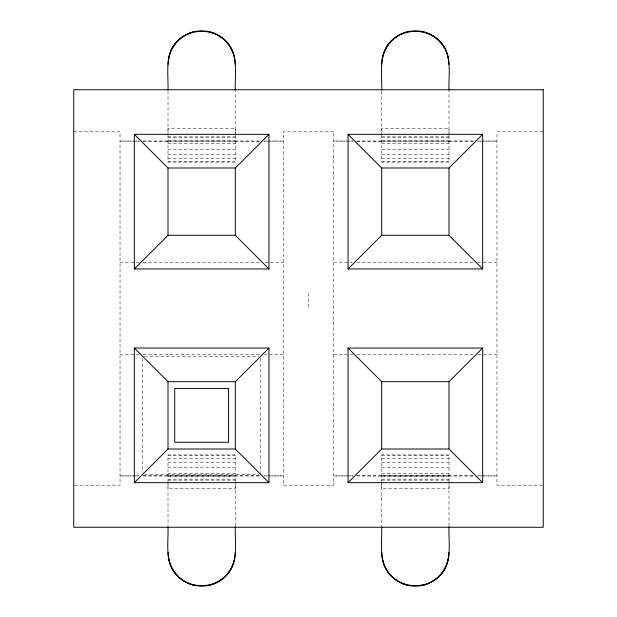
<?xml version="1.0" encoding="UTF-8"?>
<svg xmlns="http://www.w3.org/2000/svg" width="617" height="617" viewBox="0 0 617 617"><rect width="100%" height="100%" fill="white"/><g stroke="black" fill="none" stroke-linecap="round" stroke-linejoin="round"><path stroke-width="0.46" stroke-dasharray="3.08 2.31" d="M168.025 91.1L167.994 134.953L167.994 128.452L235.301 128.452L235.301 134.992L235.27 91.1M235.27 525.9L235.301 482.047L235.301 488.548L167.994 488.548L167.994 482.008L168.025 525.9M381.73 91.1L381.699 134.953L381.699 128.452L449.006 128.452L449.006 134.992L448.975 91.1M448.975 525.9L449.006 482.047L449.006 488.548L381.699 488.548L381.699 482.008L381.73 525.9M235.301 141.177L260.243 141.123M264.076 141.116L283.257 141.069L264.076 141.069M449.006 141.177L473.949 141.123M477.782 141.116L496.963 141.069L477.766 141.069M139.218 475.884L120.037 475.931L139.234 475.931M143.051 475.877L260.243 475.877M352.924 475.884L333.743 475.931L352.924 475.931M356.757 475.877L473.949 475.877M73.762 131.814L120.037 131.814L120.037 485.186L74.726 485.186M543.238 131.814L496.963 131.814L496.963 485.186L543.238 485.186M167.994 136.858L235.301 136.858M381.699 136.858L449.006 136.858M167.994 137.822L235.301 137.822M381.699 137.822L449.006 137.822M167.994 140.406L235.301 140.406M381.699 140.406L449.006 140.406M139.234 141.069L120.037 141.069L139.218 141.116M143.051 141.069L260.243 141.069M352.924 141.069L333.743 141.069L352.924 141.116M356.757 141.069L473.949 141.069M167.994 141.293L235.301 141.293M381.699 141.293L449.006 141.293M167.994 143.399L235.301 143.399M381.699 143.399L449.006 143.399M167.994 149.484L235.301 149.484M381.699 149.484L449.006 149.484M167.994 154.713L235.301 154.713M381.699 154.713L449.006 154.713M167.994 158.723L235.301 158.723M381.699 158.723L449.006 158.723M167.994 161.245L235.301 161.245M381.699 161.245L449.006 161.245M120.037 262.225L139.234 262.225M143.075 262.225L260.212 262.225M265.017 262.225L283.257 262.225M333.743 262.225L351.983 262.225M356.788 262.225L473.925 262.225M477.766 262.225L496.963 262.225M120.037 354.775L139.234 354.775M143.075 354.775L260.212 354.775M264.053 354.775L283.257 354.775M333.743 354.775L352.947 354.775M356.788 354.775L473.925 354.775M477.766 354.775L496.963 354.775M144.663 356.456L258.623 356.456M167.994 455.755L235.301 455.755M381.699 455.755L449.006 455.755M167.994 458.277L235.301 458.277M381.699 458.277L449.006 458.277M167.994 462.287L235.301 462.287M381.699 462.287L449.006 462.287M167.994 467.516L235.301 467.516M381.699 467.516L449.006 467.516M167.994 473.601L235.301 473.601M381.699 473.601L449.006 473.601M144.663 474.249L258.623 474.249M167.994 475.707L235.301 475.707M381.699 475.707L449.006 475.707M143.051 475.931L260.243 475.931M264.076 475.931L283.257 475.931L264.076 475.884M356.757 475.931L473.949 475.931M477.766 475.931L496.963 475.931L477.782 475.884M167.994 476.594L235.301 476.594M381.699 476.594L449.006 476.594M167.994 479.178L235.301 479.178M381.699 479.178L449.006 479.178M167.994 480.142L235.301 480.142M381.699 480.142L449.006 480.142M356.757 141.123L381.699 141.177M143.051 141.123L167.994 141.177M449.006 135.362L449.006 162.101L381.699 162.101L381.699 135.362M449.006 481.638L449.006 454.899L381.699 454.899L381.699 481.638M308.5 293.353L308.5 308.5M260.544 358.377L260.544 472.337M235.301 135.362L235.301 162.101L167.994 162.101L167.994 135.362M235.301 481.638L235.301 454.899L167.994 454.899L167.994 481.638M142.751 358.377L142.751 472.337M333.743 131.814L283.257 131.814L283.257 485.186L333.743 485.186L333.743 131.814"/><path stroke-width="0.93" d="M168.017 90.213C168.526 74.14 164.407 54.558 176.986 41.648C183.288 34.876 192.381 30.85 201.643 30.85C210.914 30.85 220.007 34.876 226.308 41.648C238.887 54.558 234.768 74.14 235.27 90.213M168.017 526.787C168.526 542.86 164.407 562.442 176.986 575.352C183.288 582.124 192.381 586.15 201.643 586.15C210.914 586.15 220.007 582.124 226.308 575.352C238.887 562.442 234.768 542.86 235.27 526.787M381.73 90.213C382.232 74.14 378.113 54.558 390.692 41.648C396.993 34.876 406.086 30.85 415.357 30.85C424.619 30.85 433.712 34.876 440.014 41.648C452.593 54.558 448.474 74.14 448.983 90.213M381.73 526.787C382.232 542.86 378.113 562.442 390.692 575.352C396.993 582.124 406.086 586.15 415.357 586.15C424.619 586.15 433.712 582.124 440.014 575.352C452.593 562.442 448.474 542.86 448.983 526.787M168.04 64.407C168.109 48.458 180.38 33.866 196.16 31.305M235.254 552.593C235.185 568.542 222.907 583.134 207.135 585.695M381.746 64.407C381.815 48.458 394.093 33.866 409.865 31.305M448.96 552.593C448.891 568.542 436.62 583.134 420.84 585.695M168.541 58.924C174.403 22.197 228.892 22.197 234.753 58.924M234.753 558.077C228.892 594.803 174.403 594.803 168.541 558.077M382.247 58.924C388.108 22.197 442.597 22.197 448.459 58.924M448.459 558.077C442.597 594.803 388.108 594.803 382.247 558.077M134.336 268.958L167.994 235.301L167.994 167.994L134.336 134.336L268.958 134.336L268.958 268.958L134.336 268.958L134.336 134.336M268.958 268.958L235.301 235.301L235.301 167.994L268.958 134.336M134.336 482.664L167.994 449.006L235.301 449.006L268.958 482.664L268.958 348.042L134.336 348.042L134.336 482.664L268.958 482.664M134.336 348.042L167.994 381.699L235.301 381.699L268.958 348.042M348.042 268.958L381.699 235.301L449.006 235.301L482.664 268.958L348.042 268.958L348.042 134.336L482.664 134.336L482.664 268.958M449.006 235.301L449.006 167.994L482.664 134.336M348.042 482.664L381.699 449.006L381.699 381.699L348.042 348.042L348.042 482.664L482.664 482.664L482.664 348.042L348.042 348.042M381.699 381.699L449.006 381.699L482.664 348.042M167.994 167.994L235.301 167.994M348.042 134.336L381.699 167.994L449.006 167.994M167.994 235.301L235.301 235.301M381.699 449.006L449.006 449.006L482.664 482.664M420.84 31.305C436.62 33.866 448.891 48.458 448.96 64.407M207.135 31.305C222.907 33.866 235.185 48.458 235.254 64.407M409.865 585.695C394.093 583.134 381.815 568.542 381.746 552.593M196.16 585.695C180.38 583.134 168.109 568.542 168.04 552.593M449.006 381.699L449.006 449.006M381.699 167.994L381.699 235.301M235.301 381.699L235.301 449.006M167.994 381.699L167.994 449.006M543.238 89.743L73.762 89.743L73.762 527.257L543.238 527.257L543.238 89.743M228.568 388.432L174.727 388.432L174.727 442.273L228.568 442.273L228.568 388.432"/></g></svg>
